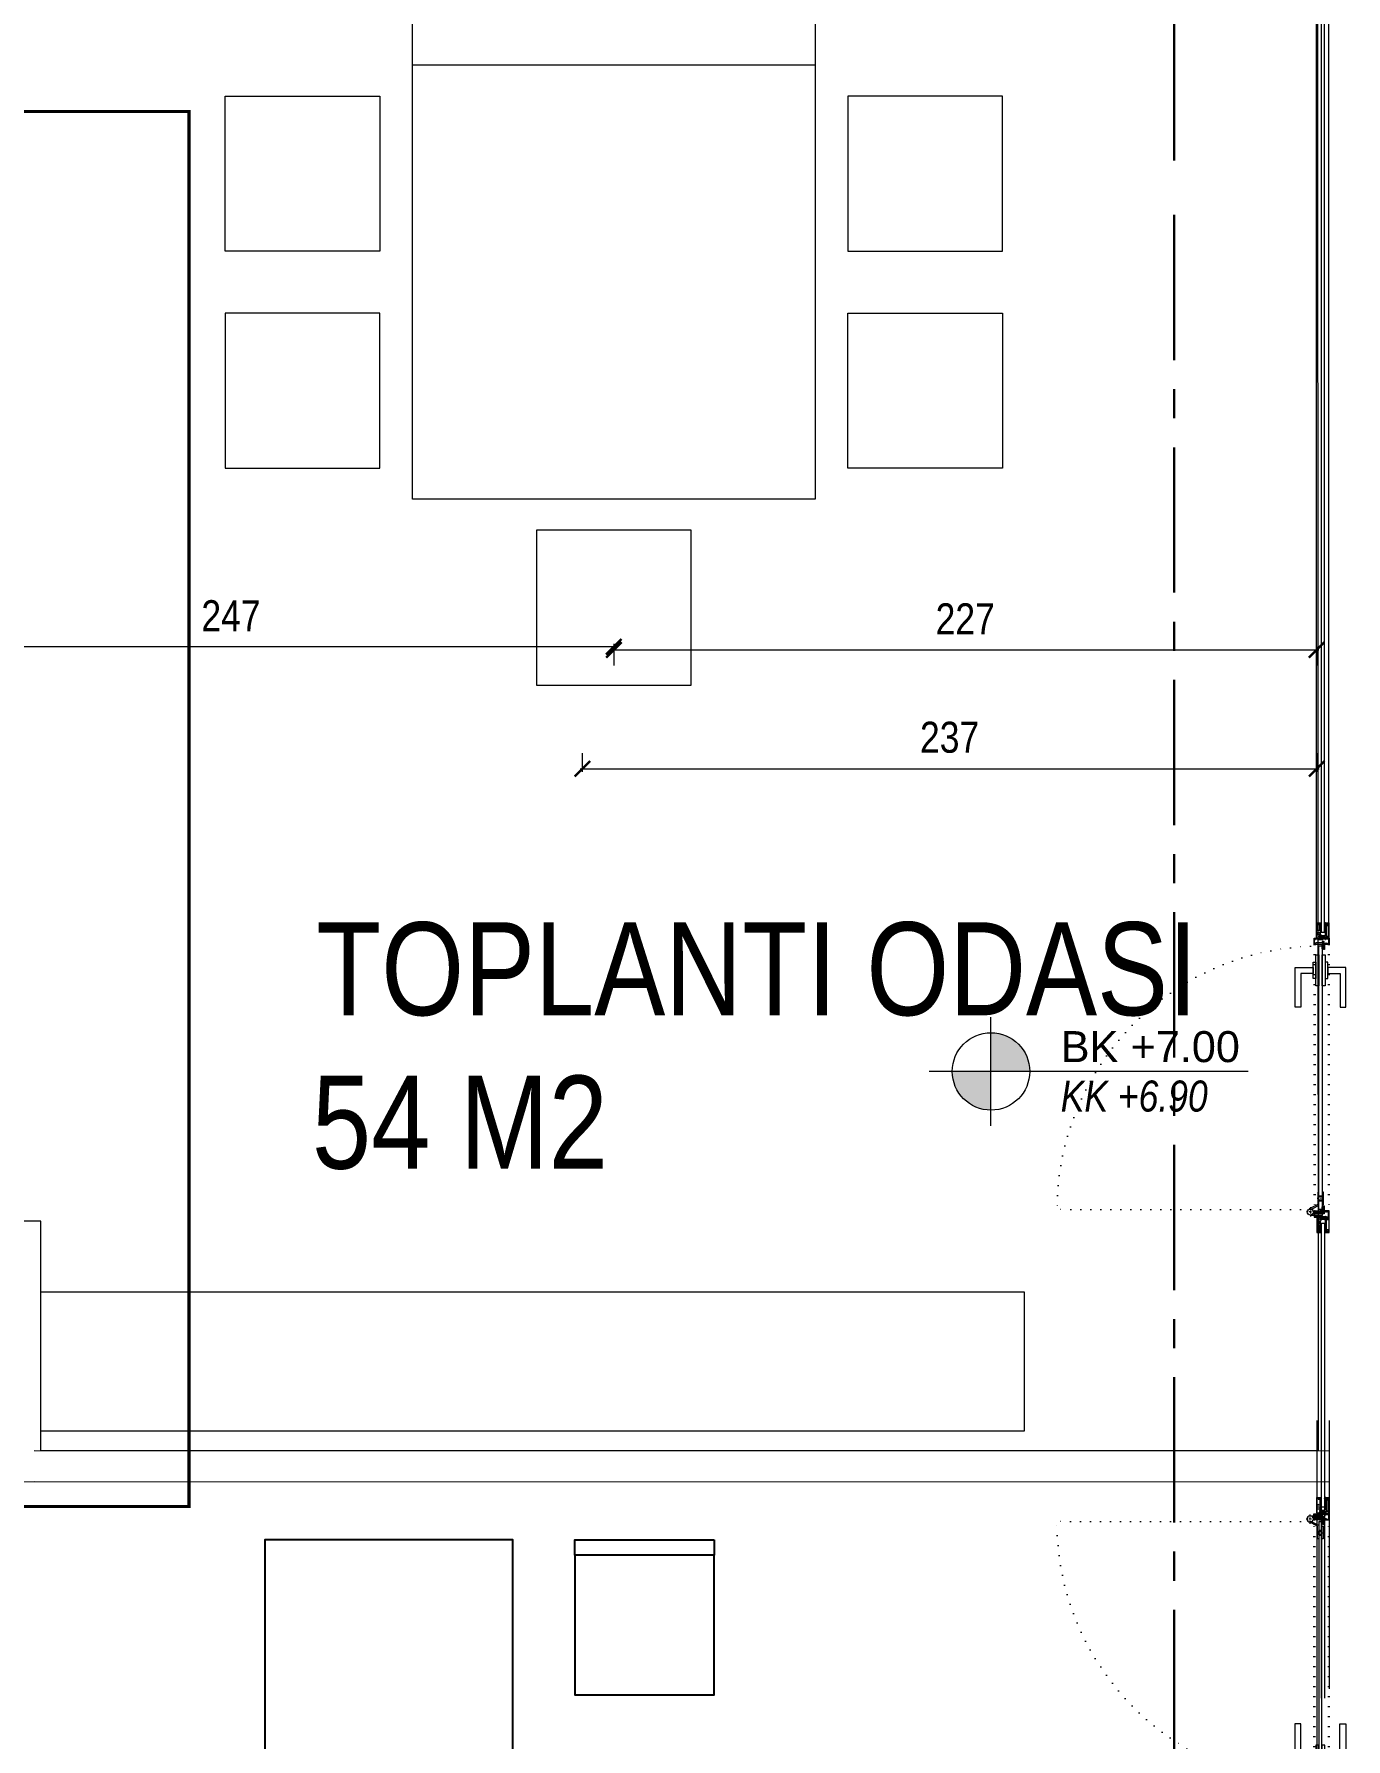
# Model space of a CAD drawing. Extents: x -2365 to 41970, y -230 to 8114.
# Drawn here: x 16883 to 17306, y 1627 to 2178 of the extents above; entities that cross this region are included whole.
import ezdxf
from ezdxf.enums import TextEntityAlignment as Align

# ---------------------------------------------------------------- set-up
doc = ezdxf.new("R2010")
doc.units = 0
doc.header["$LTSCALE"] = 25
for name, pattern in [('CENTER', [2, 1.25, -0.25, 0.25, -0.25]), ('DASHDOT', [1, 0.5, -0.25, 0, -0.25]), ('DOT2', [0.125, 0, -0.125]), ('HIDDEN2', [4.7625, 3.175, -1.5875])]:
    doc.linetypes.add(name, pattern=pattern)
doc.layers.get('0').update_dxf_attribs({"color": 9, "lineweight": 9})
doc.layers.get('Defpoints').update_dxf_attribs({"color": 9, "lineweight": 9})
for name, color, linetype, lineweight in [('0 @ 1', 9, 'Continuous', 9), ('05', 9, 'Continuous', 9), ('06C', 9, 'Continuous', 9), ('06D', 9, 'Continuous', 9), ('07K', 9, 'Continuous', 9), ('10', 9, 'Continuous', 9), ('11', 9, 'Continuous', 9), ('15', 9, 'Continuous', 9), ('20', 9, 'DOT2', 9), ('21', 9, 'Continuous', 9), ('E-KABLO', 7, 'Continuous', 30)]:
    doc.layers.add(name, color=color, linetype=linetype, lineweight=lineweight)
doc.styles.add('Arial', font='arial.ttf', dxfattribs={"height": 2.5})
doc.styles.add('MuuM_TEXT-ITALIC', font='ARIALNI.TTF')
doc.styles.add('MuuM_TEXT-STANDART', font='ARIALN.TTF')
doc.dimstyles.new('MuuM_DIM50', dxfattribs={"dimscale": 5, "dimtxt": 2, "dimasz": 1, "dimexe": 1, "dimexo": 1, "dimgap": 1, "dimtad": 1, "dimdec": 1, "dimrnd": 0.5, "dimdsep": 46, "dimtxsty": 'MuuM_TEXT-STANDART', "dimblk": 'ARCHTICK', "dimcen": 0, "dimdle": 0.15, "dimclrd": 256, "dimclre": 256, "dimclrt": 256, "dimadec": 0, "dimazin": 0, "dimtfac": 5, "dimtdec": 1, "dimtix": 1, "dimtmove": 2, "dimatfit": 3, "dimldrblk": 'DOT', "dimfxl": 3, "dimfxlon": 1, "dimtolj": 1, "dimlwd": -1, "dimlwe": -1, "dimarcsym": 0})
pattern_1 = [(225, (-604.72494, -2171.82614), (-0.0883883476, 0.0883883476), []), (135, (-604.72494, -2171.82614), (0.0883883476, 0.0883883476), [])]

# ---------------------------------------------------------------- blocks, each defined once
blk = doc.blocks.new('0_elevationtarget-p-bk')
h = blk.add_hatch(color=254)
h.paths.add_polyline_path([(2.5, 0, 0.414214), (0, 2.5), (0, 0)])
h.paths.add_polyline_path([(0, 0), (-2.5, 0, 0.414214), (0, -2.5)])
blk.add_line((0, -3.5), (0, 3.5))
blk.add_lwpolyline([(16.6, 0), (-4, 0)])
blk.add_circle((0, 0), 2.5)
at = {"style": 'Arial'}
blk.add_attdef('BITMISKOT', text='', height=2, dxfattribs=at).set_placement((4.5, 0), align=Align.BOTTOM_LEFT)
at = {"style": 'MuuM_TEXT-ITALIC'}
blk.add_attdef('FINISHINGFLOORLEVEL', text='', height=2, dxfattribs=at).set_placement((4.5, -0.59), align=Align.TOP_LEFT)
blk = doc.blocks.new('g-kapı kolu-p')
for points in [[(11.85, 8.21), (-0.95, 8.21), (-0.95, 2.41), (0.95, 2.41), (0.95, 6.31), (11.85, 6.31), (11.85, 8.21)], [(11.85, -8.21), (-0.95, -8.21), (-0.95, -2.41), (0.95, -2.41), (0.95, -6.31), (11.85, -6.31), (11.85, -8.21)]]:
    blk.add_lwpolyline(points)
for points in [[(-5, 0.5), (5, 0.5), (5, 1.5), (-5, 1.5)], [(-2.65, 1.5), (2.65, 1.5), (2.65, 2.41), (-2.65, 2.41)], [(-5, -1.5), (5, -1.5), (5, -0.5), (-5, -0.5)], [(-2.65, -1.5), (2.65, -1.5), (2.65, -2.41), (-2.65, -2.41)]]:
    blk.add_lwpolyline(points, close=True)
blk = doc.blocks.new('k-cambölme-kapı-p')
at = {"layer": '10'}
h = blk.add_hatch(dxfattribs=at)
h.set_pattern_fill('NET', color=256, angle=135, style=0)
h.set_pattern_definition([(135, (3753.7029, 560.85184), (-0.0883883476, -0.0883883476), []), (225, (3753.7029, 560.85184), (0.0883883476, -0.0883883476), [])])
h.paths.add_polyline_path([(2.08, -0.06), (2.08, 0.02), (2.07, 0.04), (2.05, 0.07), (2.01, 0.09), (1.98, 0.1), (1.97, 0.1), (1.97, -0.29), (1.94, -0.29), (1.94, -0.43), (1.88, -0.49), (1.67, -0.49), (1.82, -0.29), (1.73, -0.29), (1.53, -0.5), (1.44, -0.5), (1.62, -0.32), (1.62, -0.29), (1.51, -0.29), (1.34, -0.42), (1.32, -0.44), (1.3, -0.48), (1.29, -0.51), (1.26, -0.57), (1.26, -0.31), (1.32, -0.29), (1.23, -0.29), (1.23, -0.53), (1.23, -0.59), (1.24, -0.62), (1.26, -0.64), (3.47, -0.64), (3.47, -0.58), (3.38, -0.35), (3.38, -0.3), (3.42, -0.25), (3.42, -0.2), (3.38, -0.16), (2.73, -0.16), (2.74, -0.2), (2.91, -0.2, -1), (2.91, -0.25)])
h.paths.add_polyline_path([(2.05, -0.18), (2.05, -0.21), (2.08, -0.23), (2.11, -0.24), (2.15, -0.25), (2.95, -0.27), (2.92, -0.29), (2.55, -0.29), (2.54, -0.31), (2.52, -0.33), (2.5, -0.34), (2.48, -0.34), (2.46, -0.34), (2.44, -0.32), (2.42, -0.3), (2.08, -0.3), (1.99, -0.11), (1.99, -0.07), (2.05, -0.07)], flags=16)
h.paths.add_polyline_path([(2.41, -0.34), (2.51, -0.5), (2.08, -0.5), (2.08, -0.34)], flags=16)
h.paths.add_polyline_path([(2.55, -0.33), (2.89, -0.33), (2.94, -0.33), (3.28, -0.34, 0.166992), (3.34, -0.55), (2.72, -0.55), (2.55, -0.36)], flags=16)
h.paths.add_polyline_path([(3.02, -0.22), (3.02, -0.2), (3.33, -0.2, 0.10606), (3.29, -0.33), (3.01, -0.27)], flags=16)
h = blk.add_hatch(dxfattribs=at)
h.set_pattern_fill('NET', color=256, angle=135, style=0)
h.set_pattern_definition([(45, (474.94443, 2280.71206), (0.0883883476, -0.0883883476), []), (315, (474.94443, 2280.71206), (-0.0883883476, -0.0883883476), [])])
h.paths.add_polyline_path([(87.27, -0.16), (87.26, -0.2), (87.09, -0.2, 1), (87.09, -0.25), (87.92, -0.25), (87.92, -0.01), (87.93, 0.03), (87.96, 0.05), (88, 0.07), (88.03, 0.07), (88.03, -0.29), (88.06, -0.29), (88.06, -0.43), (88.12, -0.49), (88.33, -0.49), (88.18, -0.29), (88.27, -0.29), (88.47, -0.5), (88.56, -0.5), (88.38, -0.32), (88.38, -0.29), (88.49, -0.29), (88.66, -0.42), (88.68, -0.44), (88.7, -0.48), (88.71, -0.51), (88.74, -0.57), (88.74, -0.31), (88.68, -0.29), (88.77, -0.29), (88.77, -0.53), (88.77, -0.59), (88.76, -0.62), (88.74, -0.64), (86.53, -0.64), (86.53, -0.58), (86.62, -0.35), (86.62, -0.3), (86.58, -0.25), (86.58, -0.2), (86.62, -0.16)])
h.paths.add_polyline_path([(87.28, -0.55), (87.45, -0.36), (87.45, -0.33), (87.11, -0.33), (87.06, -0.33), (87.03, -0.31), (86.99, -0.27), (86.98, -0.22), (86.98, -0.2), (86.67, -0.2, -0.292264), (86.66, -0.55)], flags=16)
h.paths.add_polyline_path([(87.48, -0.51), (87.59, -0.51), (87.53, -0.43)], flags=16)
h.paths.add_polyline_path([(87.56, -0.4), (87.69, -0.5), (87.92, -0.5), (87.92, -0.34), (87.59, -0.34)], flags=16)
h.paths.add_polyline_path([(87.62, -0.53), (87.71, -0.62), (87.71, -0.53)], flags=16)
for points in [[(1.97, -0.29), (1.97, 2.13), (2.05, 2.13), (2.05, 2.28, 0.414214), (1.89, 2.44), (0.08, 2.44, 0.414214), (0, 2.36), (0, -2.36, 0.414214), (0.08, -2.44), (2.05, -2.44), (2.05, -2.25), (2.05, -2.23), (2.05, -2.23), (2.05, -2.23), (2.05, -2.23), (2.05, -2.23), (2.05, -0.89)], [(88.03, -0.29), (88.03, 2.13), (87.95, 2.13), (87.95, 2.28, -0.414214), (88.11, 2.44), (89.92, 2.44, -0.414214), (90, 2.36), (90, -2.36, -0.414214), (89.92, -2.44), (87.95, -2.44), (87.95, -2.25), (87.95, -2.23), (87.95, -2.23), (87.95, -2.23), (87.95, -2.23), (87.95, -2.23), (87.95, -0.89)], [(1.51, -0.29), (1.34, -0.42), (1.32, -0.44), (1.3, -0.48), (1.29, -0.51), (1.26, -0.57), (1.26, -0.31), (1.32, -0.29), (1.23, -0.29), (1.23, -0.53), (1.23, -0.59), (1.24, -0.62), (1.26, -0.64), (3.47, -0.64), (3.47, -0.58), (3.38, -0.35), (3.38, -0.3), (3.42, -0.25), (3.42, -0.2), (3.38, -0.16), (2.73, -0.16), (2.74, -0.2), (2.91, -0.2, -1), (2.91, -0.25, -1)], [(88.49, -0.29), (88.66, -0.42), (88.68, -0.44), (88.7, -0.48), (88.71, -0.51), (88.74, -0.57), (88.74, -0.31), (88.68, -0.29), (88.77, -0.29), (88.77, -0.53), (88.77, -0.59), (88.76, -0.62), (88.74, -0.64), (86.53, -0.64), (86.53, -0.58), (86.62, -0.35), (86.62, -0.3), (86.58, -0.25), (86.58, -0.2), (86.62, -0.16), (87.27, -0.16), (87.26, -0.2), (87.09, -0.2, 1), (87.09, -0.25, 1)], [(86.66, -0.55), (87.28, -0.55), (87.45, -0.36), (87.45, -0.33), (87.11, -0.33), (87.06, -0.33), (87.03, -0.31), (86.99, -0.27), (86.98, -0.22), (86.98, -0.2), (86.67, -0.2, 1)]]:
    blk.add_lwpolyline(points, format="xyb", dxfattribs=at)
for points in [[(1.82, 2.27), (0.16, 2.27), (0.16, 2.03), (0.38, 2.03), (0.38, 1.92), (0.22, 1.92), (0.22, 1.16), (0.35, 1.16), (0.35, -0.41), (0.22, -0.41), (0.22, -1.23), (0.36, -1.23), (0.36, -1.38), (0.16, -1.38), (0.16, -2.24), (1.82, -2.24), (1.82, -1.72), (1.62, -1.72), (1.62, -1.58), (1.82, -1.58), (1.82, -1.37), (1.61, -1.37), (1.61, -1.24), (1.74, -1.24), (1.74, -0.85), (1.06, -0.85), (1.06, -0.13), (1.5, -0.13), (1.5, 1.92), (1.57, 2.03), (1.82, 2.03), (1.82, 2.27)], [(0.69, 3.63), (0.69, 2.44)], [(0.69, 2.27), (0.69, -0.24), (1.06, -0.24)], [(1.06, 2.44), (1.06, 2.86)], [(1.06, -0.13), (1.06, 2.27)], [(1.5, 1.92), (1.06, 1.92)], [(1.17, 1.92), (1.17, -0.13)], [(2.91, -0.25), (2.08, -0.06), (2.08, 0.02), (2.07, 0.04), (2.05, 0.07), (2.01, 0.09), (1.98, 0.1), (1.97, 0.1)], [(3.84, 0.88), (2.63, 3.22)], [(4.07, 1.27), (2.67, 3.99)], [(8.14, 0.88), (8.14, 1.27), (4.07, 1.27)], [(5.3, 0.88), (5.3, -0.16)], [(5.5, 1.27), (5.77, 0.97), (5.77, 0.88)], [(5.59, 0.88), (5.59, -0.16)], [(6.76, 1.27), (6.49, 0.97), (6.49, 0.88)], [(6.67, 0.88), (6.67, -0.16)], [(6.96, 0.88), (6.96, -0.16)], [(87.09, -0.25), (87.92, -0.25), (87.92, -0.01), (87.93, 0.03), (87.96, 0.05), (88, 0.07), (88.03, 0.07)], [(88.18, 2.27), (89.84, 2.27), (89.84, 2.03), (89.62, 2.03), (89.62, 1.92), (89.78, 1.92), (89.78, 1.16), (89.65, 1.16), (89.65, -0.41), (89.78, -0.41), (89.78, -1.23), (89.64, -1.23), (89.64, -1.38), (89.84, -1.38), (89.84, -2.24), (88.18, -2.24), (88.18, -1.72), (88.38, -1.72), (88.38, -1.58), (88.18, -1.58), (88.18, -1.37), (88.39, -1.37), (88.39, -1.24), (88.26, -1.24), (88.26, -0.85), (88.94, -0.85), (88.94, -0.13), (88.5, -0.13), (88.5, 1.92), (88.43, 2.03), (88.18, 2.03), (88.18, 2.27)], [(2.05, -0.89), (3.59, -0.89), (3.59, -0.64), (1.23, -0.64), (1.23, -0.29), (1.97, -0.29)], [(1.62, -0.29), (1.62, -0.32), (1.44, -0.5), (1.53, -0.5), (1.73, -0.29)], [(1.82, -0.29), (1.67, -0.49), (1.88, -0.49), (1.94, -0.43), (1.94, -0.29)], [(3.34, -0.55), (2.72, -0.55), (2.55, -0.36), (2.55, -0.33), (2.89, -0.33), (2.94, -0.33)], [(3.28, -0.34), (3.28, -0.34), (2.94, -0.33)], [(3.01, -0.27), (3.02, -0.22), (3.02, -0.2), (3.33, -0.2)], [(3.01, -0.27), (3.29, -0.33), (3.29, -0.33)], [(4.06, -0.16), (4.06, -0.55), (8.14, -0.55)], [(8.14, -0.55), (8.14, -0.16)], [(87.95, -0.89), (86.41, -0.89), (86.41, -0.64), (88.77, -0.64), (88.77, -0.29), (88.03, -0.29)], [(87.59, -0.51), (87.53, -0.43), (87.48, -0.51), (87.59, -0.51)], [(88.18, -0.29), (88.33, -0.49), (88.12, -0.49), (88.06, -0.43), (88.06, -0.29)], [(88.38, -0.29), (88.38, -0.32), (88.56, -0.5), (88.47, -0.5), (88.27, -0.29)]]:
    blk.add_lwpolyline(points, dxfattribs=at)
at = {"layer": '10', "linetype": 'DASHDOT', "ltscale": 0.05}
for points in [[(3.22, 3.63), (0.2, 3.63)], [(1.71, 2.14), (1.71, 4.9)], [(6.13, 1.44), (6.13, -0.55)]]:
    blk.add_lwpolyline(points, dxfattribs=at)
at = {"layer": '10'}
for points in [[(1.99, -0.07), (2.05, -0.07), (2.05, -0.18), (2.05, -0.21), (2.08, -0.23), (2.11, -0.24), (2.15, -0.25), (2.95, -0.27), (2.92, -0.29), (2.55, -0.29), (2.54, -0.31), (2.52, -0.33), (2.5, -0.34), (2.48, -0.34), (2.46, -0.34), (2.44, -0.32), (2.42, -0.3), (2.08, -0.3), (1.99, -0.11)], [(2.08, -0.5), (2.08, -0.34), (2.41, -0.34), (2.51, -0.5), (2.51, -0.5)], [(87.92, -0.5), (87.92, -0.34), (87.59, -0.34), (87.56, -0.4), (87.69, -0.5)], [(87.62, -0.53), (87.71, -0.53), (87.71, -0.62)]]:
    blk.add_lwpolyline(points, close=True, dxfattribs=at)
blk.add_circle((1.71, 3.65), 1.02, dxfattribs=at)
for centre, start, end in [((3.6, -0.37), 176.143, 214.0649), ((3.6, -0.37), 148.8979, 173.1144), ((86.4, -0.37), 325.9351, 31.1021)]:
    blk.add_arc(centre, 0.322, start, end, dxfattribs=at)
at = {"layer": '15', "linetype": 'DOT2'}
blk.add_lwpolyline([(2.48, 0.36), (2.48, 85.36)], dxfattribs=at)
at = {"layer": '15'}
blk.add_lwpolyline([(2.58, 0.88), (87.42, 0.88), (87.52, 0.78), (87.52, -0.05), (87.42, -0.16), (2.58, -0.16), (2.58, -0.16), (2.48, -0.05), (2.48, 0.78), (2.58, 0.88)], dxfattribs=at)
at = {"layer": '15', "linetype": 'DOT2'}
blk.add_arc((2.48, 0.36), 85.04, 0, 90, dxfattribs=at)
at = {"layer": '20'}
for p, q in [((87.95, 2.43), (2.05, 2.43)), ((87.95, 2.13), (2.05, 2.13)), ((87.95, -2.23), (2.05, -2.23)), ((87.95, -2.44), (2.05, -2.44))]:
    blk.add_line(p, q, dxfattribs=at)
at = {"layer": '06C', "xscale": -1}
blk.add_blockref('g-kapı kolu-p', (79.64, 0.38), dxfattribs=at)
blk = doc.blocks.new('p-strahle-alüminyumdoğramaprofili')
at = {"layer": '10'}
h = blk.add_hatch(dxfattribs=at)
h.set_pattern_fill('NET', color=256, angle=315, style=0)
h.set_pattern_definition(pattern_1)
h.paths.add_polyline_path([(-4.62, 2.65), (-4.68, 2.65), (-4.72, 2.75), (-4.72, 2.8), (-4.69, 2.8), (-4.69, 2.92), (-4.98, 2.92), (-4.98, 2.8), (-4.95, 2.8), (-4.99, 2.65), (-5.08, 2.66), (-5.25, 2.28), (-5.14, 2.28), (-5.14, 2.33), (-4.98, 2.52, 0.2599), (-4.9, 2.28), (-4.66, 2.28, 0.382682)])
h.paths.add_polyline_path([(-4.86, 2.52), (-4.67, 2.52, -2.16717)], flags=16)
h = blk.add_hatch(dxfattribs=at)
h.set_pattern_fill('NET', color=256, angle=315, style=0)
h.set_pattern_definition(pattern_1)
h.paths.add_polyline_path([(-4.62, 0.88), (-4.68, 0.88), (-4.72, 0.77), (-4.72, 0.73), (-4.69, 0.73), (-4.69, 0.6), (-4.98, 0.6), (-4.98, 0.73), (-4.95, 0.73), (-4.99, 0.88), (-5.08, 0.87), (-5.25, 1.24), (-5.14, 1.24), (-5.14, 1.2), (-4.98, 1.01, -0.2599), (-4.9, 1.24), (-4.66, 1.24, -0.382682)])
h.paths.add_polyline_path([(-4.86, 1), (-4.67, 1, 2.16717)], flags=16)
h = blk.add_hatch(dxfattribs=at)
h.set_pattern_fill('NET', color=256, angle=315, style=0)
h.set_pattern_definition([(225, (-608.45214, -2173.53612), (-0.0883883476, 0.0883883476), []), (135, (-608.45214, -2173.53612), (0.0883883476, 0.0883883476), [])])
h.paths.add_polyline_path([(-3.45, 2.28), (-3.45, 2.57), (-4.49, 2.57), (-4.49, 2.28)])
h = blk.add_hatch(dxfattribs=at)
h.set_pattern_fill('NET', color=256, angle=315, style=0)
h.set_pattern_definition([(225, (-608.45214, -2180.04526), (-0.0883883476, 0.0883883476), []), (135, (-608.45214, -2180.04526), (0.0883883476, 0.0883883476), [])])
h.paths.add_polyline_path([(-3.45, 0.93), (-3.45, 1.24), (-4.49, 1.24), (-4.49, 0.93)])
h = blk.add_hatch(dxfattribs=at)
h.set_pattern_fill('NET', color=256, angle=315, style=0)
h.set_pattern_definition([(225, (-629.50454, -2177.58922), (-0.0883883476, 0.0883883476), []), (135, (-629.50454, -2177.58922), (0.0883883476, 0.0883883476), [])])
h.paths.add_polyline_path([(0, 0.68), (0, 1.75), (-0.18, 1.75), (-0.18, 0.68)])
for points in [[(-5.08, 2.66), (-5.25, 2.28)], [(-5.09, 0.88), (-5.25, 1.24)], [(-4.98, 2.52), (-5.14, 2.33), (-5.14, 2.28)], [(-4.98, 1.01), (-5.14, 1.2), (-5.14, 1.24)], [(-4.92, 3.6), (-4.92, 3.16), (-4.61, 3.16), (-4.61, 2.87), (-4.52, 2.87), (-4.62, 2.65), (-4.68, 2.65), (-4.72, 2.75), (-4.72, 2.8), (-4.69, 2.8), (-4.69, 3.05), (-4.98, 3.05), (-4.98, 2.8), (-4.95, 2.8), (-4.99, 2.65), (-5.08, 2.66), (-5.07, 3.76), (-0.11, 3.76)], [(-4.69, 2.92), (-4.98, 2.92)], [(-4.71, 0.6), (-4.98, 0.6)], [(-2.83, 0.2), (-2.67, 0.2), (-2.67, -0.04), (-4.87, -0.04), (-4.87, 0.19), (-4.57, 0.19), (-4.57, 0.73), (-2.67, 0.73)], [(-4.52, 2.87), (-4.49, 2.87), (-4.49, 2.26)], [(-4.49, 0.93), (-4.49, 0.93), (-4.49, 1.26)], [(-3.45, 2.26), (-3.45, 2.57)], [(-3.45, 1.26), (-3.45, 0.93)], [(-2.08, 0.93), (-2.08, 2.57)], [(-0.18, 0.68), (0, 0.68), (0, 1.75)], [(-0.18, 1.75), (0, 1.75)]]:
    blk.add_lwpolyline(points, dxfattribs=at)
for points in [[(-0.18, 2.74), (-0.18, 2.21), (0, 2.21), (0, 2.08), (-0.18, 2.08), (-0.18, 0.43), (0, 0.43), (0, 0), (-0.12, 0), (-0.12, -0.24), (-5.09, -0.24), (-5.09, 0.88), (-4.98, 0.88), (-4.94, 0.7), (-4.99, 0.7), (-4.99, 0.33), (-4.71, 0.33), (-4.71, 0.88), (-4.56, 0.88), (-4.52, 0.93), (-1.28, 0.93), (-1.2, 1.22), (-0.9, 1.22), (-0.9, 0.62), (-0.58, 0.62), (-0.58, 2.74)], [(-2.03, 0.78), (-1.35, 0.78), (-1.35, 0.08), (-1.28, 0.04), (-1.28, -0.04), (-2.09, -0.04), (-2.09, 0.1), (-2.03, 0.15)]]:
    blk.add_lwpolyline(points, close=True, dxfattribs=at)
for points in [[(-0.57, 3.26), (-0.57, 3.62), (-4.89, 3.62), (-4.89, 3.65, 0.561743), (-4.97, 3.66, 0.595966), (-4.92, 3.6, -2.204878)], [(-4.67, 2.52), (-4.86, 2.52, 1)], [(-4.67, 1), (-4.86, 1, -1)], [(-4.61, 2.87), (-4.49, 3.45, -0.833203), (-4.18, 3.44, -0.447088)], [(-4.49, 2.57), (-1.23, 2.57, -0.414214), (-0.9, 2.25), (-0.9, 1.22)], [(-4.18, 3.44), (-4.18, 2.99, 0.414214), (-4.07, 2.89), (-0.82, 2.89), (-0.82, 3.62)], [(-2.67, 0.73), (-2.67, 0.32), (-2.83, 0.32, 1), (-2.83, 0.2, -1)], [(-0.11, 3.76), (-0.11, 3.62), (-0.45, 3.62), (-0.45, 3.14, -1), (-0.66, 3.14)], [(-0.66, 3.14, -0.305404), (-0.57, 3.26, -5.773092)]]:
    blk.add_lwpolyline(points, format="xyb", dxfattribs=at)
for centre, radius, start, end in [((-4.73, 2.47), 0.253, 168.6676, 234.1258), ((-4.73, 1.06), 0.253, 125.8742, 191.3324), ((-4.77, 2.44), 0.125, 139.5402, 40.4598), ((-4.77, 1.08), 0.125, 319.5402, 220.4598), ((-4.84, 2.48), 0.273, 305.9738, 36.4289), ((-4.84, 1.04), 0.273, 323.5711, 54.0262)]:
    blk.add_arc(centre, radius, start, end, dxfattribs=at)
blk = doc.blocks.new('m-vw-sandalye')
at = {"lineweight": -3, "ltscale": 0.5}
blk.add_lwpolyline([(-20.5, 0), (20.5, 0), (20.5, -6), (-20.5, -6)], close=True, dxfattribs=at)
blk.add_lwpolyline([(-25.5, -9), (25.5, -9), (23.11, -45.65, -0.395265), (13.13, -55), (-13.13, -55, -0.395265), (-23.11, -45.65)], format="xyb", close=True, dxfattribs=at)
blk = doc.blocks.new('m-vw-bilgisayar')
at = {"lineweight": -3, "ltscale": 0.5}
for points in [[(32.8, 39.16), (35.47, 40.53), (53.74, 4.95), (51.08, 3.58)], [(15, 17.5), (25, 17.5), (25, -17.5), (15, -17.5)]]:
    blk.add_lwpolyline(points, close=True, dxfattribs=at)
blk.add_circle((43.27, 22.05), 6, dxfattribs=at)
blk = doc.blocks.new('m-vw-sandalye-02')
at = {"lineweight": -3, "ltscale": 0.5}
for points in [[(-22.5, 0), (-22.5, -5), (22.5, -5), (22.5, 0)], [(-22.5, -5), (22.5, -5), (22.5, -50), (-22.5, -50)]]:
    blk.add_lwpolyline(points, close=True, dxfattribs=at)
blk = doc.blocks.new('p-masa-dir')
at = {"lineweight": -3, "ltscale": 0.5}
blk.add_lwpolyline([(0, 0), (0, -80), (220, -80), (220, 0)], close=True, dxfattribs=at)
at = {"lineweight": -3, "extrusion": (0, 0, -1), "zscale": -1}
blk.add_blockref('m-vw-sandalye', (-110, 60), dxfattribs=at)
at = {"lineweight": -3, "ltscale": 0.5, "extrusion": (0, 0, -1), "zscale": -1, "rotation": 270}
blk.add_blockref('m-vw-bilgisayar', (-60, 0), dxfattribs=at)
at = {"lineweight": -3, "ltscale": 0.5, "rotation": 90}
blk.add_blockref('m-vw-sandalye-02', (0, -122.5), dxfattribs=at)
at = {"lineweight": -3, "ltscale": 0.5, "xscale": -1, "rotation": 270}
blk.add_blockref('m-vw-sandalye-02', (220, -122.5), dxfattribs=at)
blk = doc.blocks.new('_ArchTick')
at = {"color": 0, "linetype": 'ByBlock', "const_width": 0.15}
blk.add_lwpolyline([(-0.5, -0.5), (0.5, 0.5)], dxfattribs=at)
blk = doc.blocks.new('*D628')
at = {"transparency": 16777216}
for p, q in [((17059.85, 1939.48), (17059.85, 1945.48)), ((17296.85, 1939.48), (17296.85, 1945.48)), ((17059.1, 1940.48), (17297.6, 1940.48))]:
    blk.add_line(p, q, dxfattribs=at)
at = {"layer": 'Defpoints', "color": 0, "transparency": 16777216}
for p in [(17296.85, 1940.48), (17059.85, 1376.04), (17296.85, 1376.04)]:
    blk.add_point(p, dxfattribs=at)
at = {"transparency": 16777216, "xscale": 5, "yscale": 5, "zscale": 5, "rotation": 180}
blk.add_blockref('_ArchTick', (17059.85, 1940.48), dxfattribs=at)
at = {"transparency": 16777216, "xscale": 5, "yscale": 5, "zscale": 5}
blk.add_blockref('_ArchTick', (17296.85, 1940.48), dxfattribs=at)
at = {"transparency": 16777216, "insert": (17178.35, 1950.59), "char_height": 10, "attachment_point": 5, "style": 'MuuM_TEXT-STANDART'}
blk.add_mtext('\\A1;237', dxfattribs=at)
blk = doc.blocks.new('_Dot')
at = {"color": 0, "linetype": 'ByBlock', "lineweight": -2}
blk.add_line((-0.5, 0), (-1, 0), dxfattribs=at)
at = {"color": 0, "linetype": 'ByBlock', "const_width": 0.5}
blk.add_lwpolyline([(-0.25, 0, 1), (0.25, 0, 1)], format="xyb", close=True, dxfattribs=at)
blk = doc.blocks.new('*D630')
at = {"transparency": 16777216}
for p, q in [((17069.22, 1978.83), (17297.56, 1978.83)), ((17069.97, 1979.83), (17069.97, 1973.83)), ((17296.81, 1979.83), (17296.81, 1973.83))]:
    blk.add_line(p, q, dxfattribs=at)
at = {"layer": 'Defpoints', "color": 0, "transparency": 16777216}
for p in [(17069.97, 2027.5), (17296.81, 2027.5), (17296.81, 1978.83)]:
    blk.add_point(p, dxfattribs=at)
at = {"transparency": 16777216, "xscale": 5, "yscale": 5, "zscale": 5, "rotation": 180}
blk.add_blockref('_ArchTick', (17069.97, 1978.83), dxfattribs=at)
at = {"transparency": 16777216, "xscale": 5, "yscale": 5, "zscale": 5}
blk.add_blockref('_ArchTick', (17296.81, 1978.83), dxfattribs=at)
at = {"transparency": 16777216, "insert": (17183.39, 1988.85), "char_height": 10, "attachment_point": 5, "style": 'MuuM_TEXT-STANDART'}
blk.add_mtext('\\A1;227', dxfattribs=at)
blk = doc.blocks.new('*D631')
at = {"transparency": 16777216}
for p, q in [((16822.84, 1980.83), (16822.84, 1974.83)), ((17069.97, 1980.83), (17069.97, 1974.83)), ((17070.72, 1979.83), (16822.09, 1979.83))]:
    blk.add_line(p, q, dxfattribs=at)
at = {"layer": 'Defpoints', "color": 0, "transparency": 16777216}
for p in [(16822.84, 2025.5), (17069.97, 2027.5), (16822.84, 1979.83)]:
    blk.add_point(p, dxfattribs=at)
at = {"transparency": 16777216, "xscale": 5, "yscale": 5, "zscale": 5, "rotation": 180}
blk.add_blockref('_ArchTick', (16822.84, 1979.83), dxfattribs=at)
at = {"transparency": 16777216, "xscale": 5, "yscale": 5, "zscale": 5}
blk.add_blockref('_ArchTick', (17069.97, 1979.83), dxfattribs=at)
at = {"transparency": 16777216, "insert": (16946.4, 1989.85), "char_height": 10, "attachment_point": 5, "style": 'MuuM_TEXT-STANDART'}
blk.add_mtext('\\A1;247', dxfattribs=at)

msp = doc.modelspace()

# ---------------------------------------------------------------- linework, layer by layer
for p, q in [((16882.84, 1720.5), (17300.84, 1720.48)), ((16882.84, 1710.5), (17300.84, 1710.48))]:
    msp.add_line(p, q)
for points in [[(16822.84, 2869.5), (17296.81, 2869.24), (17297.31, 1720.48), (16885.04, 1720.5), (16885.04, 1794.5), (16820.84, 1794.5), (16820.84, 2410.5), (16882.84, 2410.5), (16882.84, 2494.5), (16822.84, 2494.5), (16822.84, 2869.5)], [(16822.84, 1710.5), (17296.86, 1710.48), (17296.84, 1020.5), (16882.84, 1020.5), (16882.84, 1092.5), (16822.84, 1094.5), (16822.86, 1710.5)]]:
    msp.add_lwpolyline(points)
msp.add_lwpolyline([(16885.04, 1771.75), (17202.47, 1771.75), (17202.47, 1726.75), (16885.04, 1726.75)], close=True)
at = {"layer": '05'}
for p, q in [((17004.97, 2167.5), (17004.97, 2307.5)), ((17004.97, 2167.5), (17004.97, 2307.5)), ((17134.97, 2307.5), (17134.97, 2167.5)), ((17134.97, 2307.5), (17134.97, 2167.5)), ((17134.97, 2167.5), (17004.97, 2167.5)), ((17134.97, 2167.5), (17004.97, 2167.5)), ((17004.97, 2027.5), (17004.97, 2167.5)), ((17004.97, 2027.5), (17004.97, 2167.5)), ((17134.97, 2167.5), (17134.97, 2027.5)), ((17134.97, 2167.5), (17134.97, 2027.5)), ((17134.97, 2027.5), (17004.97, 2027.5)), ((17134.97, 2027.5), (17004.97, 2027.5))]:
    msp.add_line(p, q, dxfattribs=at)
for points in [[(16994.47, 2157.5), (16994.47, 2107.5), (16944.47, 2107.5), (16944.47, 2157.5)], [(16994.47, 2157.5), (16994.47, 2107.5), (16944.47, 2107.5), (16944.47, 2157.5)], [(17145.47, 2157.5), (17145.47, 2107.5), (17195.47, 2107.5), (17195.47, 2157.5)], [(17145.47, 2157.5), (17145.47, 2107.5), (17195.47, 2107.5), (17195.47, 2157.5)], [(16994.47, 2037.5), (16994.47, 2087.5), (16944.47, 2087.5), (16944.47, 2037.5)], [(16994.47, 2037.5), (16994.47, 2087.5), (16944.47, 2087.5), (16944.47, 2037.5)], [(17145.47, 2037.5), (17145.47, 2087.5), (17195.47, 2087.5), (17195.47, 2037.5)], [(17145.47, 2037.5), (17145.47, 2087.5), (17195.47, 2087.5), (17195.47, 2037.5)], [(17094.97, 2017.43), (17044.97, 2017.43), (17044.97, 1967.43), (17094.97, 1967.43)], [(17094.97, 2017.43), (17044.97, 2017.43), (17044.97, 1967.43), (17094.97, 1967.43)]]:
    msp.add_lwpolyline(points, close=True, dxfattribs=at)
at = {"layer": '06D'}
for points in [[(17296.81, 1890.76), (17296.81, 2864.27)], [(17300.81, 1890.76), (17300.81, 2864.29)], [(17296.87, 1730.19), (17296.84, 1643.64)], [(17300.87, 1730.19), (17300.84, 1643.63)]]:
    msp.add_lwpolyline(points, dxfattribs=at)
at = {"layer": '11'}
msp.add_lwpolyline([(17300.84, 1700.15), (17299.84, 1700.15), (17299.84, 1699.89), (17300.84, 1699.89)], close=True, dxfattribs=at)
at = {"layer": '15'}
for points in [[(17298.31, 2867.28), (17298.31, 1887.77)], [(17299.31, 1887.77), (17299.31, 2867.28)], [(17298.34, 1640.64), (17298.37, 1793.85)], [(17299.37, 1793.85), (17299.34, 1640.64)]]:
    msp.add_lwpolyline(points, dxfattribs=at)
at = {"layer": '21', "linetype": 'HIDDEN2', "ltscale": 0.1, "const_width": 1}
msp.add_lwpolyline([(16932.84, 1702.5), (16713.84, 1702.5), (16713.84, 2152.5), (16932.84, 2152.5)], close=True, dxfattribs=at)
at = {"layer": 'E-KABLO', "color": 6, "linetype": 'CENTER', "ltscale": 1.5}
for p in [(17250.84, 2858.55), (17250.84, 1397.3)]:
    msp.add_line(p, (17250.84, 2127.3), dxfattribs=at)

# ---------------------------------------------------------------- block references
at = {"layer": '0 @ 1', "linetype": 'Continuous', "rotation": 270}
for p in [(17297.05, 1885.68), (17297.08, 1700.29)]:
    msp.add_blockref('p-strahle-alüminyumdoğramaprofili', p, dxfattribs=at)
at = {"layer": '0 @ 1', "linetype": 'Continuous', "xscale": -1, "rotation": 270}
msp.add_blockref('p-strahle-alüminyumdoğramaprofili', (17297.11, 1795.93), dxfattribs=at)
at = {"layer": '05', "lineweight": -3, "rotation": 89.99999999999997}
msp.add_blockref('p-masa-dir', (16957.37, 1471.75), dxfattribs=at)
at = {"layer": '07K', "rotation": 90}
msp.add_blockref('k-cambölme-kapı-p', (17298.45, 1795.79), dxfattribs=at)
at = {"layer": '07K', "xscale": -1, "rotation": 90}
msp.add_blockref('k-cambölme-kapı-p', (17298.39, 1700.15), dxfattribs=at)
at = {"layer": '21', "xscale": 5, "yscale": 5, "zscale": 5}
msp.add_blockref('0_elevationtarget-p-bk', (17191.71, 1842.84), dxfattribs=at).add_auto_attribs({'BITMISKOT': 'BK +7.00', 'FINISHINGFLOORLEVEL': 'KK +6.90'})

# ---------------------------------------------------------------- texts
at = {"style": 'MuuM_TEXT-STANDART'}
for s, p in [('TOPLANTI ODASI', (16973.9, 1860.97)), ('54 M2', (16972.52, 1811.47))]:
    msp.add_text(s, height=30, dxfattribs=at).set_placement(p)

# ---------------------------------------------------------------- dimensions: what is measured, and where the dimension line sits
for base, p1, p2, picture, middle in [((16822.84, 1979.83), (17069.97, 2027.5), (16822.84, 2025.5), '*D631', (16946.4, 1989.85)), ((17296.81, 1978.83), (17069.97, 2027.5), (17296.81, 2027.5), '*D630', (17183.39, 1988.85)), ((17296.85, 1940.48), (17059.85, 1376.04), (17296.85, 1376.04), '*D628', (17178.35, 1950.59))]:
    dim = msp.add_linear_dim(base=base, p1=p1, p2=p2, dimstyle='MuuM_DIM50', override={"dimfxl": 0.2})
    dim.commit()
    dim.dimension.update_dxf_attribs({"geometry": picture, "text_midpoint": middle})

doc.saveas('drawing.dxf')
